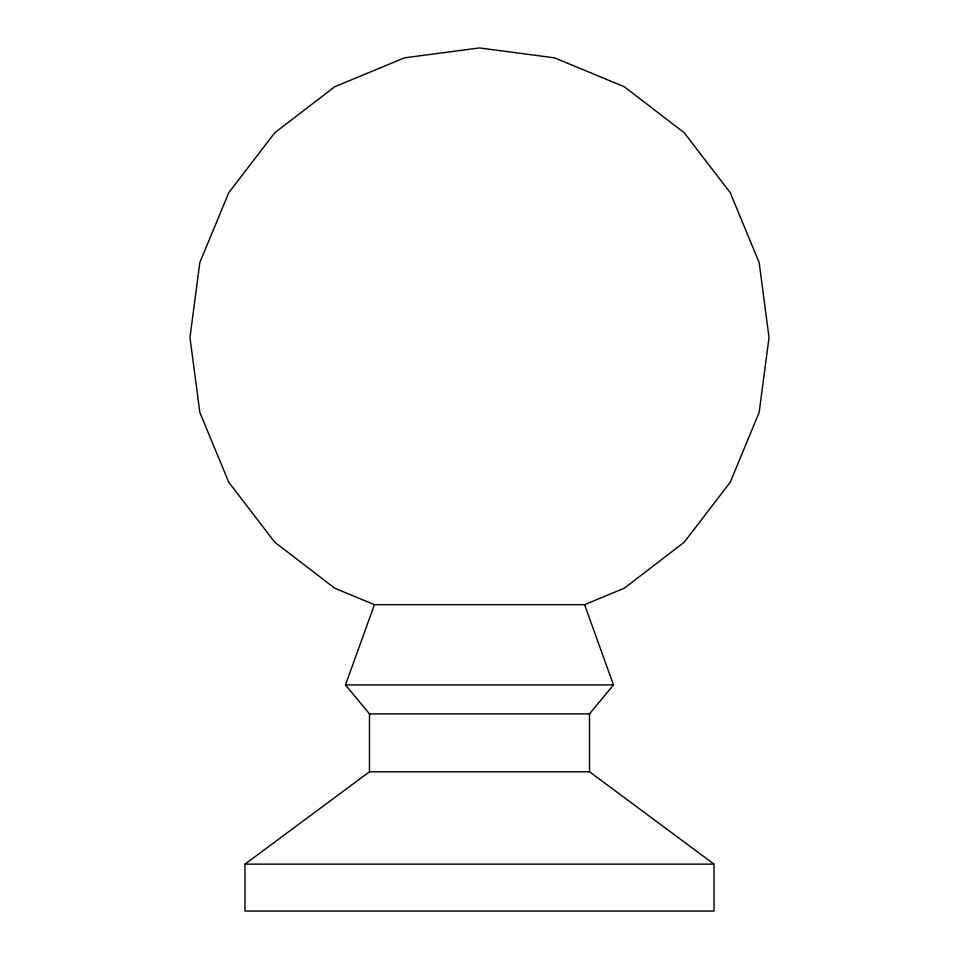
<?xml version="1.0" encoding="UTF-8"?>
<svg xmlns="http://www.w3.org/2000/svg" width="959" height="959" viewBox="0 0 959 959"><rect width="100%" height="100%" fill="white"/><g stroke="black" fill="none" stroke-linecap="round" stroke-linejoin="round"><path stroke-width="1.44" d="M369.479 771.779L589.521 771.779L714.023 864.143L714.023 911.05L244.977 911.05L244.977 864.143L369.479 771.779L369.479 713.88L345.492 684.93L374.418 604.661L584.582 604.661L624.261 588.227L684.235 542.219L730.243 482.245L759.168 412.418L769.034 337.484L759.168 262.55L730.243 192.711L684.235 132.75L624.261 86.742L554.434 57.816L479.5 47.95L404.566 57.816L334.739 86.742L274.765 132.75L228.757 192.711L199.832 262.55L189.966 337.484L199.832 412.418L228.757 482.245L274.765 542.219L334.739 588.227L374.418 604.661M589.521 771.779L589.521 713.88L613.508 684.93L584.582 604.661M345.492 684.93L613.508 684.93M369.479 713.88L589.521 713.88M244.977 864.143L714.023 864.143"/></g></svg>
